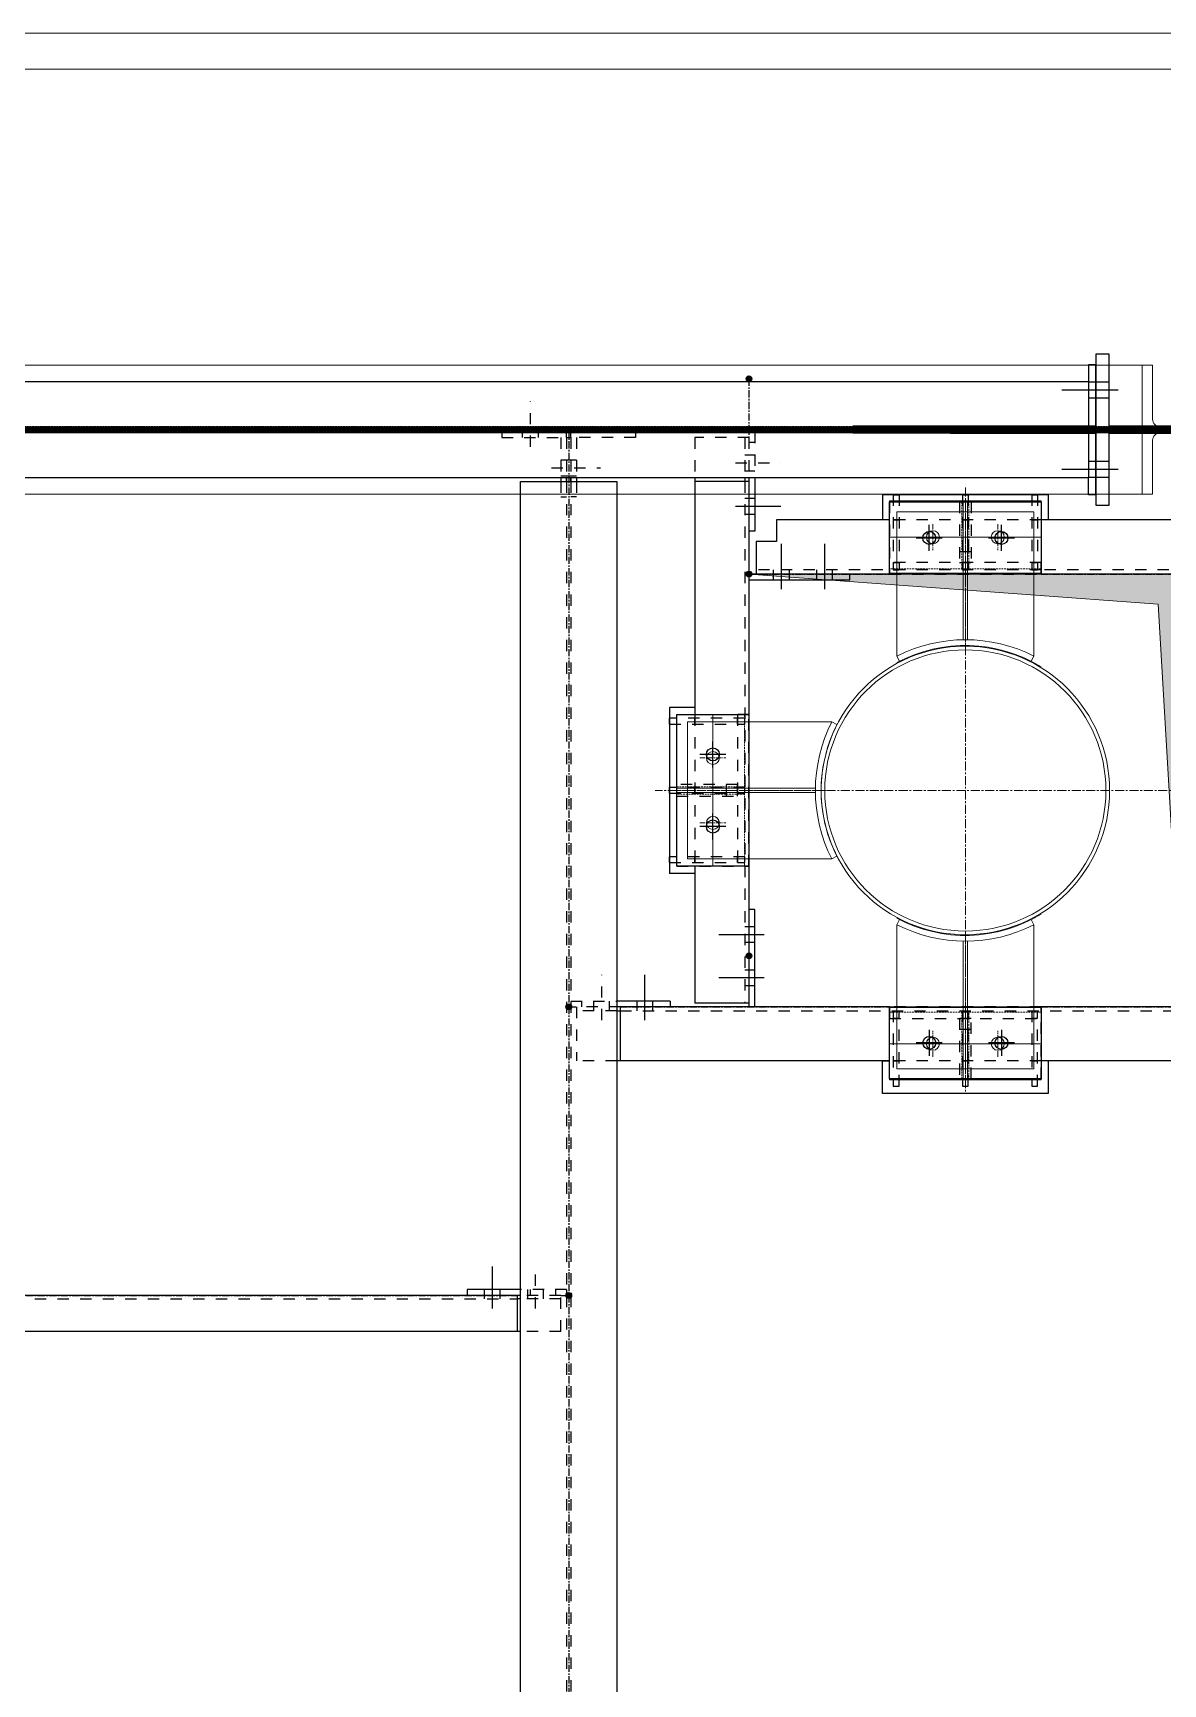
# Model space of a CAD drawing. Header units: inches. Extents: x 209270 to 234360, y -180214 to -150194.
# Drawn here: x 226769 to 228336, y -157002 to -154714 of the extents above; entities that cross this region are included whole.
import ezdxf

# ---------------------------------------------------------------- set-up
doc = ezdxf.new("R2010")
doc.units = ezdxf.units.IN
doc.header["$LTSCALE"] = 10
doc.header["$MEASUREMENT"] = 0
for name, pattern in [('CENTER', [2, 1.25, -0.25, 0.25, -0.25]), ('CENTER2', [1.125, 0.75, -0.125, 0.125, -0.125]), ('DXK_LINE_DOT2', [3.9198, 1.9599, -1.9599]), ('DXK_LINE_DOT5', [7.8785, 2.979, -0.9799, 0.9799, -0.9799, 0.9799, -0.9799]), ('HIDDEN', [0.375, 0.25, -0.125])]:
    doc.linetypes.add(name, pattern=pattern)
doc.layers.get('0').update_dxf_attribs({"color": 1})
for name, color, linetype in [('$AUDIT_BAD_LAYER1', 1, 'Continuous'), ('_BLUE_0', 5, 'Continuous'), ('_BLUE_1', 5, 'Continuous'), ('_BLUE_2', 5, 'Continuous'), ('_BLUE_4', 5, 'Continuous')]:
    doc.layers.add(name, color=color, linetype=linetype)
for name, color, linetype, lineweight in [('CEN', 1, 'CENTER', 9), ('CENETR LINE', 1, 'CENTER2', 9), ('DIM.', 1, 'Continuous', 13), ('handrail', 1, 'FENCELINE1', 9), ('HIDDEN', 1, 'HIDDEN', 9), ('MAIN OBJECT', 1, 'Continuous', 18), ('Sheeting', 1, 'Continuous', 0), ('STR25', 1, 'Continuous', 5)]:
    doc.layers.add(name, color=color, linetype=linetype, lineweight=lineweight)
doc.linetypes.add('FENCELINE1', pattern='A,0.25,-0.1,[133,arial.ttf,S=0.1,R=0,X=-0.1,Y=0],-0.1,1', length=1.45)

# ---------------------------------------------------------------- blocks, each defined once
blk = doc.blocks.new('A$C426f7GU6TT')
at = {"layer": 'CEN'}
for p, q in [((0, 235.7), (0, -235.7)), ((-235.7, 0), (235.7, 0))]:
    blk.add_line(p, q, dxfattribs=at)
blk.add_circle((0, 0), 5, dxfattribs=at)
at = {"layer": 'MAIN OBJECT'}
blk.add_lwpolyline([(4.4, -180.2, 0.414214), (14.6, -190.4), (89.4, -190.4), (89.4, -204.7), (-89.4, -204.7), (-89.4, -190.4), (-14.6, -190.4, 0.414214), (-4.4, -180.2), (-4.4, 180.2, 0.414214), (-14.6, 190.4), (-89.4, 190.4), (-89.4, 204.7), (89.4, 204.7), (89.4, 190.4), (14.6, 190.4, 0.414214), (4.4, 180.2), (4.4, -180.2)], format="xyb", dxfattribs=at)
blk = doc.blocks.new('A$C94658011')
at = {"layer": 'MAIN OBJECT'}
h = blk.add_hatch(color=6, dxfattribs=at)
h.dxf.hatch_style = 1
h.paths.add_polyline_path([(300, 300), (-300, 300), (-300, -300), (-267.5, 258.2)])
at = {"layer": 'CEN'}
for p, q in [((0, 420, 0), (0, -420, 0)), ((-440, 0), (430, 0))]:
    blk.add_line(p, q, dxfattribs=at)
at = {"layer": 'CENETR LINE'}
for p, q in [((0, 194.6, 52558611.8), (0, 401.3, 55275867.8)), ((-45, 369.1, 0), (-45, 333.1, 0)), ((-45, 369.1, 0), (-45, 333.1, 0)), ((45, 369.1, 0), (45, 333.1, 0)), ((45, 369.1, 0), (45, 333.1, 0)), ((105, 351.1, 2717256.1), (-105, 351.1, 2717256.1)), ((98, 351.1, 2717256.1), (-98, 351.1, 2717256.1)), ((-83, 351.1, 2717256.1), (-27, 351.1, 0)), ((27, 351.1, 0), (63, 351.1, 0)), ((350.1, -105), (350.1, 105, 0)), ((350.1, -98, 0), (350.1, 98, 0)), ((350.1, 83, 0), (350.1, 27, -2717256.1)), ((368.1, 45, -2717256.1), (332.1, 45, -2717256.1)), ((368.1, 45, -2717256.1), (332.1, 45, -2717256.1)), ((193.6, 0, 49841355.7), (400.3, 0, 52558611.8)), ((368.1, -45, -2717256.1), (332.1, -45, -2717256.1)), ((368.1, -45, -2717256.1), (332.1, -45, -2717256.1)), ((350.1, -27, -2717256.1), (350.1, -63, -2717256.1)), ((0, -194.6, 52558611.8), (0, -401.3, 55275867.8)), ((-45, -369.1, 0), (-45, -333.1, 0)), ((-45, -369.1, 0), (-45, -333.1, 0)), ((45, -369.1, 0), (45, -333.1, 0)), ((45, -369.1, 0), (45, -333.1, 0)), ((105, -351.1, 2717256.1), (-105, -351.1, 2717256.1)), ((98, -351.1, 2717256.1), (-98, -351.1, 2717256.1)), ((-83, -351.1, 2717256.1), (-27, -351.1, 0)), ((27, -351.1, 0), (63, -351.1, 0))]:
    blk.add_line(p, q, dxfattribs=at)
at = {"layer": 'HIDDEN'}
for p, q in [((-5, 401.3, 0), (-5, 307.3, 0)), ((5, 307.3, 0), (5, 401.3, 0)), ((-105, 307.3, 2717256.1), (105, 307.3, 2717256.1)), ((306.3, 105, 0), (306.3, -105)), ((400.3, 5, -2717256.1), (306.3, 5, -2717256.1)), ((306.3, -5, -2717256.1), (400.3, -5, -2717256.1)), ((-105, -307.3, 2717256.1), (105, -307.3, 2717256.1)), ((-5, -401.3, 0), (-5, -307.3, 0)), ((5, -307.3, 0), (5, -401.3, 0))]:
    blk.add_line(p, q, dxfattribs=at)
at = {"layer": 'MAIN OBJECT', "ltscale": 10}
for p, q in [((-3, 209, 56749858.4), (-3, 401.3, 55275867.8)), ((3, 209, 56749850.9), (3, 401.3, 55275867.8)), ((-95, 186.1, -4474740.4), (-95, 386.1, -2717256.1)), ((-95, 386.1, -2717256.1), (95, 386.1, -2717256.1)), ((-5, 386.1, -5434512.1), (5, 386.1, -5434512.1)), ((95, 386.1, -2717256.1), (95, 186.2, -4474455.9)), ((-95, 186.2, 2717256.1), (-91.4, 179, 2717256.1)), ((95, 186.2, 2717256.1), (91.3, 179, 2717256.1)), ((185.2, 95), (178, 91.4)), ((185.1, 95, -7191996.4), (385.1, 95, -5434512.1)), ((385.1, 95, -5434512.1), (385.1, -95, -5434512.1)), ((208, 3, 54032602.3), (400.3, 3, 52558611.8)), ((385.1, 5, -8151768.2), (385.1, -5, -8151768.2)), ((208, -3, 54032594.8), (400.3, -3, 52558611.8)), ((185.2, -95), (178, -91.3)), ((385.1, -95, -5434512.1), (185.2, -95, -7191711.9)), ((-95, -186.2, 2717256.1), (-91.4, -179, 2717256.1)), ((95, -186.2, 2717256.1), (91.3, -179, 2717256.1)), ((-95, -186.1, -4474740.4), (-95, -386.1, -2717256.1)), ((95, -386.1, -2717256.1), (95, -186.2, -4474455.9)), ((-3, -209, 56749858.4), (-3, -401.3, 55275867.8)), ((3, -209, 56749850.9), (3, -401.3, 55275867.8)), ((-95, -386.1, -2717256.1), (95, -386.1, -2717256.1)), ((-5, -386.1, -5434512.1), (5, -386.1, -5434512.1))]:
    blk.add_line(p, q, dxfattribs=at)
at = {"layer": 'MAIN OBJECT', "color": 6, "elevation": 2717256.1}
blk.add_lwpolyline([(-300, -300), (-267.5, 258.2), (300, 300)], dxfattribs=at)
at = {"layer": 'MAIN OBJECT', "elevation": 2717256.1}
blk.add_lwpolyline([(-300, -300), (300, -300), (300, 300), (-300, 300)], close=True, dxfattribs=at)
at = {"layer": 'MAIN OBJECT'}
for centre, radius in [((-45, 351.1, 0), 9), ((45, 351.1, 0), 9), ((0, 0), 200), ((0, 0), 194.9), ((350.1, 45, -2717256.1), 9), ((350.1, -45, -2717256.1), 9), ((-45, -351.1, 0), 9), ((45, -351.1, 0), 9)]:
    blk.add_circle(centre, radius, dxfattribs=at)
at = {"layer": 'MAIN OBJECT', "ltscale": 10}
for centre, radius in [((-45, 351.1, 0), 9), ((45, 351.1, 0), 8.95), ((350.1, 45, -2717256.1), 9), ((350.1, -45, -2717256.1), 8.95), ((-45, -351.1, 0), 9), ((45, -351.1, 0), 8.95)]:
    blk.add_circle(centre, radius, dxfattribs=at)
for centre, radius, start, end in [((0, 0, 2717256.1), 209, 62.9739, 117.0465), ((0, 0, 2717256.1), 201, 61.8045, 121.5044), ((-1, 0), 201, 331.8045, 31.5044), ((-1, 0), 209, 332.9739, 27.0465), ((0, 0, 2717256.1), 201, 238.4956, 298.1955), ((0, 0, 2717256.1), 209, 242.9535, 297.0261)]:
    blk.add_arc(centre, radius, start, end, dxfattribs=at)
at = {"layer": 'STR25'}
for p, q in [((-105, 401.3, 2717256.1), (105, 401.3, 2717256.1)), ((-105, 401.3, 2717256.1), (-105, 301.1, 2717256.1)), ((105, 401.3, 2717256.1), (105, 301.1, 2717256.1)), ((-105, 301.1, 2717256.1), (105, 301.1, 2717256.1)), ((300.1, 105, 0), (300.1, -105)), ((400.3, 105, 0), (300.1, 105, 0)), ((400.3, 105, 0), (400.3, -105, 0)), ((400.3, -105, 0), (300.1, -105)), ((-105, -301.1, 2717256.1), (105, -301.1, 2717256.1)), ((-105, -401.3, 2717256.1), (-105, -301.1, 2717256.1)), ((105, -401.3, 2717256.1), (105, -301.1, 2717256.1)), ((-105, -401.3, 2717256.1), (105, -401.3, 2717256.1))]:
    blk.add_line(p, q, dxfattribs=at)
blk = doc.blocks.new('A$C2b85e723')
blk.add_blockref('A$C94658011', (0, 0))
blk = doc.blocks.new('MECH_DRAWING')
at = {"layer": 'CEN'}
blk.add_line((217212.2, -155263.7), (228311.6, -155263.7), dxfattribs=at)
at = {"layer": 'CEN', "elevation": 0.8}
blk.add_lwpolyline([(217011.9, -155263.7), (228511.9, -155263.7), (228511.9, -165263.7), (217011.9, -165263.7)], close=True, dxfattribs=at)
at = {"layer": 'handrail', "const_width": 10, "elevation": -448149754.8}
blk.add_lwpolyline([(228511.9, -159158.7), (228511.9, -155263.7), (217011.9, -155263.7), (217011.9, -156838.4)], dxfattribs=at)
at = {"layer": 'HIDDEN', "elevation": 0.8}
blk.add_lwpolyline([(228307.2, -155268.1), (217216.6, -155268.1), (217216.6, -155259.3), (228307.2, -155259.3)], close=True, dxfattribs=at)
at = {"layer": 'MAIN OBJECT', "elevation": 0.8}
blk.add_lwpolyline([(228307.2, -155353.1), (217216.6, -155353.1), (217216.6, -155174.3), (228307.2, -155174.3)], close=True, dxfattribs=at)
at = {"layer": 'Sheeting'}
for points in [[(216351.9, -154713.7), (229171.9, -154713.7), (229171.9, -165813.7), (216351.9, -165813.7)], [(216401.9, -154763.7), (229121.9, -154763.7), (229121.9, -165763.7), (216401.9, -165763.7)]]:
    blk.add_lwpolyline(points, close=True, dxfattribs=at)
at = {"layer": '$AUDIT_BAD_LAYER1', "rotation": 270.0096740856855}
blk.add_blockref('A$C426f7GU6TT', (228511.9, -155263.7, -0.8), dxfattribs=at)
at = {"layer": 'DIM.', "xscale": -1}
blk.add_blockref('A$C2b85e723', (228061.9, -155763.7), dxfattribs=at)
blk = doc.blocks.new('GridLine-116860372-116908 - 114867')
at = {"layer": '_BLUE_2', "linetype": 'DXK_LINE_DOT5'}
blk.add_line((2535.4, 25070.8), (24512.1, 25070.8), dxfattribs=at)
blk = doc.blocks.new('Part-116860372-115066 - 114867')
at = {"layer": '_BLUE_4', "linetype": 'Continuous'}
for points in [[(21450.6, 23565.8, -1), (21450.6, 23575.8, -1)], [(22700.6, 23565.8, -1), (22700.6, 23575.8, -1)]]:
    blk.add_hatch(color=256, dxfattribs=at).paths.add_polyline_path(points)
at = {"layer": '_BLUE_1', "linetype": 'DXK_LINE_DOT2'}
for p, q in [((21540.1, 23570.8), (21464.1, 23570.8)), ((21464.1, 23508.3), (21464.1, 23570.8)), ((21533.8, 23564.6), (21464.1, 23564.6)), ((21540.1, 23564.6), (22611.1, 23564.6)), ((22687, 23570.8), (22611.1, 23570.8)), ((22687, 23564.6), (22617.3, 23564.6)), ((22687, 23508.3), (22687, 23570.8)), ((21533.8, 23508.3), (21464.1, 23508.3)), ((22687, 23508.3), (22617.3, 23508.3))]:
    blk.add_line(p, q, dxfattribs=at)
at = {"layer": '_BLUE_2', "linetype": 'Continuous'}
for p, q in [((21533.8, 23564.6), (21540.1, 23564.6)), ((22611.1, 23570.8), (21540.1, 23570.8)), ((21540.1, 23570.8), (21540.1, 23508.3)), ((22611.1, 23570.8), (22611.1, 23508.3)), ((22617.3, 23564.6), (22611.1, 23564.6)), ((22617.3, 23508.3), (21533.8, 23508.3))]:
    blk.add_line(p, q, dxfattribs=at)
at = {"layer": '_BLUE_4', "linetype": 'CENTER'}
for p, q in [((21450.6, 23570.8), (21464.1, 23570.8)), ((21540.1, 23570.8), (22611.1, 23570.8)), ((22687, 23570.8), (22700.6, 23570.8))]:
    blk.add_line(p, q, dxfattribs=at)
at = {"layer": '_BLUE_4', "linetype": 'Continuous'}
for centre in [(21450.6, 23570.8), (22700.6, 23570.8)]:
    blk.add_circle(centre, 5, dxfattribs=at)
blk = doc.blocks.new('Part-116860372-116054 - 114867')
at = {"layer": '_BLUE_1', "linetype": 'DXK_LINE_DOT2'}
for p, q in [((23601.4, 25154.1), (23601.4, 25077.1)), ((23601.4, 25064.6), (23601.4, 24987.6)), ((23613.9, 25077.1), (23613.9, 25064.6))]:
    blk.add_line(p, q, dxfattribs=at)
at = {"layer": '_BLUE_2', "linetype": 'Continuous'}
for p, q in [((23601.4, 25183.3), (23601.4, 25154.1)), ((23613.9, 25183.3), (23601.4, 25183.3)), ((23613.9, 25183.3), (23613.9, 25077.1)), ((23613.9, 25064.6), (23613.9, 24958.3)), ((23601.4, 24958.3), (23601.4, 24987.6)), ((23613.9, 24958.3), (23601.4, 24958.3))]:
    blk.add_line(p, q, dxfattribs=at)
blk = doc.blocks.new('Part-116860372-150008 - 114867')
at = {"layer": '_BLUE_1', "linetype": 'DXK_LINE_DOT2'}
blk.add_line((22919.3, 24577.1), (22919.3, 24314.6), dxfattribs=at)
at = {"layer": '_BLUE_2', "linetype": 'Continuous'}
for p, q in [((22875.6, 24589.6), (22875.6, 24302.1)), ((22919.3, 24589.6), (22875.6, 24589.6)), ((22919.3, 24589.6), (22919.3, 24577.1)), ((22919.3, 24302.1), (22875.6, 24302.1)), ((22919.3, 24314.6), (22919.3, 24302.1))]:
    blk.add_line(p, q, dxfattribs=at)
blk = doc.blocks.new('Part-116860372-114886 - 114867')
at = {"layer": '_BLUE_4', "linetype": 'Continuous'}
blk.add_hatch(color=256, dxfattribs=at).paths.add_polyline_path([(23950.6, 25065.8, -1), (23950.6, 25075.8, -1)])
at = {"layer": '_BLUE_2', "linetype": 'Continuous'}
for p, q in [((23615.1, 24939.6), (23615.1, 25202.1)), ((23615.1, 25202.1), (23636.9, 25202.1)), ((23636.9, 25202.1), (23636.9, 25077.6)), ((24264.3, 25202.1), (24286, 25202.1)), ((24264.3, 25077.6), (24264.3, 25202.1)), ((24286, 25202.1), (24286, 24939.6)), ((23636.9, 25077.6), (24264.3, 25077.6)), ((24264.3, 25064.1), (23636.9, 25064.1)), ((23636.9, 25064.1), (23636.9, 24939.6)), ((24264.3, 24939.6), (24264.3, 25064.1)), ((23636.9, 24939.6), (23615.1, 24939.6)), ((24286, 24939.6), (24264.3, 24939.6))]:
    blk.add_line(p, q, dxfattribs=at)
at = {"layer": '_BLUE_4', "linetype": 'CENTER'}
blk.add_line((23950.6, 25070.8), (23950.6, 25070.8), dxfattribs=at)
at = {"layer": '_BLUE_4', "linetype": 'Continuous'}
blk.add_circle((23950.6, 25070.8), 5, dxfattribs=at)
blk = doc.blocks.new('Part-116860372-150029 - 114867')
at = {"layer": '_BLUE_1', "linetype": 'DXK_LINE_DOT2'}
for p, q in [((23383.1, 24958.3), (23383.1, 24958.3)), ((23383.1, 24958.3), (23383.1, 24828)), ((23383.1, 24958.3), (23393.1, 24958.3)), ((23393.1, 24958.3), (23393.1, 24958.3)), ((23393.1, 24958.3), (23393.1, 24828)), ((23383.1, 24914.7), (23393.1, 24914.6)), ((23393.1, 24914.6), (23383.1, 24914.6)), ((23383.1, 24840.5), (23393.1, 24840.5)), ((23383.1, 24840.5), (23393.1, 24840.5)), ((23383.1, 24828), (23393.1, 24828)), ((23383.1, 24828), (23393.1, 24828))]:
    blk.add_line(p, q, dxfattribs=at)
blk = doc.blocks.new('Part-116860372-114889 - 114867')
at = {"layer": '_BLUE_1', "linetype": 'DXK_LINE_DOT2'}
for p, q in [((23601.4, 25074.4), (20549.8, 25074.4)), ((23601.4, 25067.3), (20549.8, 25067.3)), ((23601.4, 25077.1), (23601.4, 25064.6))]:
    blk.add_line(p, q, dxfattribs=at)
at = {"layer": '_BLUE_2', "linetype": 'Continuous'}
for p, q in [((23601.4, 25154.1), (20549.8, 25154.1)), ((23601.4, 25154.1), (23601.4, 25077.1)), ((23601.4, 25064.6), (23601.4, 24987.6)), ((23601.4, 24987.6), (20549.8, 24987.6))]:
    blk.add_line(p, q, dxfattribs=at)
at = {"layer": '_BLUE_4', "linetype": 'CENTER'}
blk.add_line((20200.6, 25070.8), (23950.6, 25070.8), dxfattribs=at)
blk = doc.blocks.new('Part-116860372-150024 - 114867')
at = {"layer": '_BLUE_1', "linetype": 'DXK_LINE_DOT2'}
for p, q in [((23378.1, 24945.8), (23378.1, 24840.8)), ((23378.1, 24945.8), (23398.1, 24945.8)), ((23398.1, 24945.8), (23398.1, 24840.8)), ((23378.1, 24859.6), (23398.1, 24859.6)), ((23378.1, 24840.8), (23398.1, 24840.8))]:
    blk.add_line(p, q, dxfattribs=at)
blk = doc.blocks.new('Part-116860372-114978 - 114867')
at = {"layer": '_BLUE_4', "linetype": 'Continuous'}
blk.add_hatch(color=256, dxfattribs=at).paths.add_polyline_path([(22700.6, 25065.8, -1), (22700.6, 25075.8, -1)])
at = {"layer": '_BLUE_1', "linetype": 'DXK_LINE_DOT2'}
for p, q in [((22697, 25057.3), (22697, 24987.6)), ((22697, 25057.3), (22704.1, 25057.3)), ((22704.1, 25057.3), (22704.1, 24987.6)), ((22697, 24981.3), (22697, 21410.3)), ((22704.1, 24981.3), (22704.1, 21410.3))]:
    blk.add_line(p, q, dxfattribs=at)
at = {"layer": '_BLUE_2', "linetype": 'Continuous'}
for p, q in [((22617.3, 21410.3), (22617.3, 24981.3)), ((22617.3, 24981.3), (22783.8, 24981.3)), ((22697, 24987.6), (22697, 24981.3)), ((22704.1, 24987.6), (22704.1, 24981.3)), ((22783.8, 24981.3), (22783.8, 21410.3))]:
    blk.add_line(p, q, dxfattribs=at)
at = {"layer": '_BLUE_4', "linetype": 'CENTER'}
blk.add_line((22700.6, 25070.8), (22700.6, 21320.8), dxfattribs=at)
at = {"layer": '_BLUE_4', "linetype": 'Continuous'}
blk.add_circle((22700.6, 25070.8), 5, dxfattribs=at)
blk = doc.blocks.new('Bolt-116860372-115857 - 114867')
at = {"layer": '_BLUE_2', "linetype": 'Continuous'}
for p, q in [((23013.1, 24209.6), (23005.9, 24209.6)), ((23023.1, 24209.6), (23013.1, 24209.6)), ((23039.3, 24195.8), (22960.6, 24195.8)), ((23013.1, 24182.1), (23005.9, 24182.1)), ((23023.1, 24182.1), (23013.1, 24182.1)), ((23039.3, 24120.8), (22960.6, 24120.8)), ((23013.1, 24134.6), (23005.9, 24134.6)), ((23023.1, 24134.6), (23013.1, 24134.6)), ((23013.1, 24107.1), (23005.9, 24107.1)), ((23023.1, 24107.1), (23013.1, 24107.1))]:
    blk.add_line(p, q, dxfattribs=at)
blk = doc.blocks.new('Part-116860372-150022 - 114867')
at = {"layer": '_BLUE_1', "linetype": 'DXK_LINE_DOT2'}
for p, q in [((23256.8, 24945.8), (23256.8, 24820.8)), ((23256.8, 24945.8), (23519.3, 24945.8)), ((23519.3, 24945.8), (23519.3, 24820.8)), ((23256.8, 24820.8), (23519.3, 24820.8))]:
    blk.add_line(p, q, dxfattribs=at)
blk = doc.blocks.new('Bolt-116860372-115843 - 114867')
at = {"layer": '_BLUE_1', "linetype": 'DXK_LINE_DOT2'}
for p, q in [((22757.8, 24047.5), (22757.8, 24126.2)), ((22744.1, 24070.8), (22744.1, 24080.8)), ((22744.1, 24063.7), (22744.1, 24070.8)), ((22771.6, 24070.8), (22771.6, 24080.8)), ((22771.6, 24063.7), (22771.6, 24070.8))]:
    blk.add_line(p, q, dxfattribs=at)
at = {"layer": '_BLUE_2', "linetype": 'Continuous'}
for p, q in [((22832.8, 24047.5), (22832.8, 24126.2)), ((22819.1, 24070.8), (22819.1, 24080.8)), ((22819.1, 24063.7), (22819.1, 24070.8)), ((22846.6, 24070.8), (22846.6, 24080.8)), ((22846.6, 24063.7), (22846.6, 24070.8))]:
    blk.add_line(p, q, dxfattribs=at)
blk = doc.blocks.new('Bolt-116860372-150030 - 114867')
at = {"layer": '_BLUE_2', "linetype": 'Continuous'}
for p, q in [((23325.6, 24860.8), (23325.6, 24905.8)), ((23450.6, 24860.8), (23450.6, 24905.8)), ((23303.1, 24883.3), (23348.1, 24883.3)), ((23428.1, 24883.3), (23473.1, 24883.3))]:
    blk.add_line(p, q, dxfattribs=at)
for centre in [(23325.6, 24883.3), (23450.6, 24883.3)]:
    blk.add_circle(centre, 11.3, dxfattribs=at)
blk = doc.blocks.new('Part-116860372-115853 - 114867')
at = {"layer": '_BLUE_2', "linetype": 'Continuous'}
for p, q in [((23025.6, 24820.8), (23013.1, 24820.8)), ((23013.1, 24810.8), (23188.1, 24810.8)), ((23188.1, 24810.8), (23188.1, 24820.8))]:
    blk.add_line(p, q, dxfattribs=at)
blk = doc.blocks.new('Part-116860372-150018 - 114867')
at = {"layer": '_BLUE_1', "linetype": 'DXK_LINE_DOT2'}
for p, q in [((23503.1, 24063.6), (23503.1, 23933.3)), ((23503.1, 24063.6), (23513.1, 24063.6)), ((23503.1, 24063.6), (23513.1, 24063.6)), ((23513.1, 23933.3), (23513.1, 24063.6)), ((23503.1, 24051.2), (23513.1, 24051.2)), ((23503.1, 24051.2), (23513.1, 24051.2)), ((23513.1, 23977.1), (23503.1, 23977.1)), ((23503.1, 23977), (23513.1, 23977)), ((23503.1, 23933.3), (23513.1, 23933.3)), ((23503.1, 23933.3), (23503.1, 23933.3)), ((23513.1, 23933.3), (23513.1, 23933.3))]:
    blk.add_line(p, q, dxfattribs=at)
blk = doc.blocks.new('Part-116860372-115378 - 114867')
at = {"layer": '_BLUE_1', "linetype": 'DXK_LINE_DOT2'}
for p, q in [((22584.5, 25067.3), (22584.5, 25057.3)), ((22697, 25057.3), (22697, 25067.3)), ((22584.5, 25057.3), (22687, 25057.3)), ((22687, 25057.3), (22687, 24987.6)), ((22687, 24981.3), (22687, 24954.8)), ((22697, 24981.3), (22697, 24987.6)), ((22687, 24954.8), (22697, 24954.8))]:
    blk.add_line(p, q, dxfattribs=at)
at = {"layer": '_BLUE_2', "linetype": 'Continuous'}
blk.add_line((22687, 24987.6), (22687, 24981.3), dxfattribs=at)
blk = doc.blocks.new('Bolt-116860372-115859 - 114867')
at = {"layer": '_BLUE_1', "linetype": 'DXK_LINE_DOT2'}
for p, q in [((22989.7, 25013.5), (23068.4, 25013.5)), ((23005.9, 25027.3), (23013.1, 25027.3)), ((23013.1, 25027.3), (23023.1, 25027.3)), ((23005.9, 24999.8), (23013.1, 24999.8)), ((23013.1, 24999.8), (23023.1, 24999.8))]:
    blk.add_line(p, q, dxfattribs=at)
at = {"layer": '_BLUE_2', "linetype": 'Continuous'}
for p, q in [((23005.9, 24952.3), (23013.1, 24952.3)), ((23013.1, 24952.3), (23023.1, 24952.3)), ((22989.7, 24938.5), (23068.4, 24938.5)), ((23005.9, 24924.8), (23013.1, 24924.8)), ((23013.1, 24924.8), (23023.1, 24924.8))]:
    blk.add_line(p, q, dxfattribs=at)
blk = doc.blocks.new('Part-116860372-150006 - 114867')
at = {"layer": '_BLUE_1', "linetype": 'DXK_LINE_DOT2'}
for p, q in [((22993.1, 24455.8), (22888.1, 24455.8)), ((22888.1, 24435.8), (22888.1, 24455.8)), ((22888.1, 24435.8), (22993.1, 24435.8)), ((22974.3, 24435.8), (22974.3, 24455.8)), ((22993.1, 24435.8), (22993.1, 24455.8))]:
    blk.add_line(p, q, dxfattribs=at)
blk = doc.blocks.new('Part-116860372-115095 - 114867')
at = {"layer": '_BLUE_4', "linetype": 'Continuous'}
for points in [[(23013.1, 25154.2, -1), (23013.1, 25164.2, -1)], [(23013.1, 24154.2, -1), (23013.1, 24164.2, -1)]]:
    blk.add_hatch(color=256, dxfattribs=at).paths.add_polyline_path(points)
at = {"layer": '_BLUE_1', "linetype": 'DXK_LINE_DOT2'}
for p, q in [((23013.1, 25057.3), (22919.3, 25057.3)), ((22919.3, 25057.3), (22919.3, 24987.6)), ((23005.9, 25057.3), (23005.9, 24987.6)), ((23013.1, 25057.3), (23013.1, 24894.8)), ((23005.9, 24981.3), (23005.9, 24077.1)), ((22919.3, 24577.1), (22919.3, 24314.6)), ((23013.1, 24577.1), (23013.1, 24314.6))]:
    blk.add_line(p, q, dxfattribs=at)
at = {"layer": '_BLUE_2', "linetype": 'Continuous'}
for p, q in [((22919.3, 24987.6), (22919.3, 24577.1)), ((23013.1, 24981.3), (22919.3, 24981.3)), ((23005.9, 24987.6), (23005.9, 24981.3)), ((23013.1, 24981.3), (23013.1, 24577.1)), ((22919.3, 24314.6), (22919.3, 24077.1)), ((23013.1, 24314.6), (23013.1, 24077.1)), ((23013.1, 24077.1), (22919.3, 24077.1))]:
    blk.add_line(p, q, dxfattribs=at)
at = {"layer": '_BLUE_4', "linetype": 'CENTER'}
for p, q in [((23013.1, 25159.2), (23013.1, 25057.3)), ((23013.1, 24894.8), (23013.1, 24577.1)), ((23013.1, 24314.6), (23013.1, 24159.2))]:
    blk.add_line(p, q, dxfattribs=at)
at = {"layer": '_BLUE_4', "linetype": 'Continuous'}
for centre in [(23013.1, 25159.2), (23013.1, 24159.2)]:
    blk.add_circle(centre, 5, dxfattribs=at)
blk = doc.blocks.new('Part-116860372-115096 - 114867')
at = {"layer": '_BLUE_4', "linetype": 'Continuous'}
for points in [[(22700.6, 24065.8, -1), (22700.6, 24075.8, -1)], [(23950.6, 24065.8, -1), (23950.6, 24075.8, -1)]]:
    blk.add_hatch(color=256, dxfattribs=at).paths.add_polyline_path(points)
at = {"layer": '_BLUE_1', "linetype": 'DXK_LINE_DOT2'}
for p, q in [((22714.1, 24070.8), (22714.1, 23977.1)), ((22790.1, 24070.8), (22714.1, 24070.8)), ((22783.8, 24063.7), (22714.1, 24063.7)), ((22790.1, 24063.7), (23861.1, 24063.7)), ((23519.3, 24070.8), (23256.8, 24070.8)), ((23937, 24070.8), (23861.1, 24070.8)), ((23937, 24063.7), (23867.3, 24063.7)), ((23937, 23977.1), (23937, 24070.8)), ((22783.8, 23977.1), (22714.1, 23977.1)), ((23519.3, 23977.1), (23256.8, 23977.1)), ((23937, 23977.1), (23867.3, 23977.1))]:
    blk.add_line(p, q, dxfattribs=at)
at = {"layer": '_BLUE_2', "linetype": 'Continuous'}
for p, q in [((22783.8, 24063.7), (22790.1, 24063.7)), ((23256.8, 24070.8), (22790.1, 24070.8)), ((22790.1, 24070.8), (22790.1, 23977.1)), ((23861.1, 24070.8), (23519.3, 24070.8)), ((23861.1, 24070.8), (23861.1, 23977.1)), ((23867.3, 24063.7), (23861.1, 24063.7)), ((23256.8, 23977.1), (22783.8, 23977.1)), ((23867.3, 23977.1), (23519.3, 23977.1))]:
    blk.add_line(p, q, dxfattribs=at)
at = {"layer": '_BLUE_4', "linetype": 'CENTER'}
for p, q in [((22700.6, 24070.8), (22714.1, 24070.8)), ((22790.1, 24070.8), (23256.8, 24070.8)), ((23519.3, 24070.8), (23861.1, 24070.8)), ((23937, 24070.8), (23950.6, 24070.8))]:
    blk.add_line(p, q, dxfattribs=at)
at = {"layer": '_BLUE_4', "linetype": 'Continuous'}
for centre in [(22700.6, 24070.8), (23950.6, 24070.8)]:
    blk.add_circle(centre, 5, dxfattribs=at)
blk = doc.blocks.new('Part-116860372-115097 - 114867')
at = {"layer": '_BLUE_4', "linetype": 'Continuous'}
for points in [[(23013.1, 24815.8, -1), (23013.1, 24825.8, -1)], [(23950.6, 24815.8, -1), (23950.6, 24825.8, -1)]]:
    blk.add_hatch(color=256, dxfattribs=at).paths.add_polyline_path(points)
at = {"layer": '_BLUE_1', "linetype": 'DXK_LINE_DOT2'}
for p, q in [((23519.3, 24914.6), (23256.8, 24914.6)), ((23937, 24914.6), (23867.3, 24914.6)), ((23937, 24914.6), (23937, 24820.8)), ((23519.3, 24828), (23025.6, 24828)), ((23519.3, 24820.8), (23256.8, 24820.8)), ((23937, 24828), (23519.3, 24828)), ((23937, 24820.8), (23861.1, 24820.8))]:
    blk.add_line(p, q, dxfattribs=at)
at = {"layer": '_BLUE_2', "linetype": 'Continuous'}
for p, q in [((23060.6, 24914.6), (23060.6, 24877.1)), ((23256.8, 24914.6), (23060.6, 24914.6)), ((23867.3, 24914.6), (23519.3, 24914.6)), ((23861.1, 24914.6), (23861.1, 24820.8)), ((23025.6, 24877.1), (23025.6, 24820.8)), ((23060.6, 24877.1), (23025.6, 24877.1)), ((23256.8, 24820.8), (23025.6, 24820.8)), ((23861.1, 24820.8), (23519.3, 24820.8)), ((23867.3, 24828), (23861.1, 24828))]:
    blk.add_line(p, q, dxfattribs=at)
at = {"layer": '_BLUE_4', "linetype": 'CENTER'}
for p, q in [((23013.1, 24820.8), (23256.8, 24820.8)), ((23519.3, 24820.8), (23861.1, 24820.8)), ((23937, 24820.8), (23950.6, 24820.8))]:
    blk.add_line(p, q, dxfattribs=at)
at = {"layer": '_BLUE_4', "linetype": 'Continuous'}
for centre in [(23013.1, 24820.8), (23950.6, 24820.8)]:
    blk.add_circle(centre, 5, dxfattribs=at)
blk = doc.blocks.new('Part-116860372-150025 - 114867')
at = {"layer": '_BLUE_2', "linetype": 'Continuous'}
for p, q in [((23256.8, 24820.8), (23256.8, 24945.8)), ((23256.8, 24945.8), (23519.3, 24945.8)), ((23519.3, 24945.8), (23519.3, 24820.8)), ((23519.3, 24820.8), (23256.8, 24820.8))]:
    blk.add_line(p, q, dxfattribs=at)
blk = doc.blocks.new('Part-116860372-115377 - 114867')
at = {"layer": '_BLUE_1', "linetype": 'DXK_LINE_DOT2'}
for p, q in [((22704.1, 25057.3), (22704.1, 25067.3)), ((22816.6, 25067.3), (22816.6, 25057.3)), ((22816.6, 25057.3), (22714.1, 25057.3)), ((22714.1, 25057.3), (22714.1, 24987.6)), ((22704.1, 24981.3), (22704.1, 24987.6)), ((22714.1, 24981.3), (22714.1, 24954.8)), ((22714.1, 24954.8), (22704.1, 24954.8))]:
    blk.add_line(p, q, dxfattribs=at)
at = {"layer": '_BLUE_2', "linetype": 'Continuous'}
blk.add_line((22714.1, 24987.6), (22714.1, 24981.3), dxfattribs=at)
blk = doc.blocks.new('Bolt-116860372-115379 - 114867')
at = {"layer": '_BLUE_1', "linetype": 'DXK_LINE_DOT2'}
for p, q in [((22670.8, 25004.8), (22755.8, 25004.8)), ((22687, 25018.5), (22697, 25018.5)), ((22697, 25018.5), (22704.1, 25018.5)), ((22704.1, 25018.5), (22714.1, 25018.5)), ((22687, 24991), (22697, 24991)), ((22697, 24991), (22704.1, 24991)), ((22704.1, 24991), (22714.1, 24991))]:
    blk.add_line(p, q, dxfattribs=at)
blk = doc.blocks.new('Bolt-116860372-115385 - 114867')
at = {"layer": '_BLUE_1', "linetype": 'DXK_LINE_DOT2'}
for p, q in [((22634.5, 25041), (22634.5, 25119.8)), ((22620.8, 25067.3), (22620.8, 25074.4)), ((22620.8, 25057.3), (22620.8, 25067.3)), ((22648.3, 25067.3), (22648.3, 25074.4)), ((22648.3, 25057.3), (22648.3, 25067.3))]:
    blk.add_line(p, q, dxfattribs=at)
blk = doc.blocks.new('Part-116860372-150004 - 114867')
at = {"layer": '_BLUE_1', "linetype": 'DXK_LINE_DOT2'}
for p, q in [((22888.1, 24314.6), (22888.1, 24577.1)), ((22888.1, 24577.1), (23013.1, 24577.1)), ((23013.1, 24314.6), (23013.1, 24577.1)), ((22888.1, 24314.6), (23013.1, 24314.6))]:
    blk.add_line(p, q, dxfattribs=at)
blk = doc.blocks.new('Part-116860372-115842 - 114867')
at = {"layer": '_BLUE_1', "linetype": 'DXK_LINE_DOT2'}
for p, q in [((22704.1, 24080.8), (22783.8, 24080.8)), ((22722.9, 24080.8), (22722.9, 24070.8)), ((22783.8, 24080.8), (22783.8, 24070.8))]:
    blk.add_line(p, q, dxfattribs=at)
at = {"layer": '_BLUE_2', "linetype": 'Continuous'}
for p, q in [((22876.6, 24080.8), (22783.8, 24080.8)), ((22790.1, 24070.8), (22783.8, 24070.8)), ((22876.6, 24080.8), (22876.6, 24070.8))]:
    blk.add_line(p, q, dxfattribs=at)
blk = doc.blocks.new('Part-116860372-150017 - 114867')
at = {"layer": '_BLUE_1', "linetype": 'DXK_LINE_DOT2'}
blk.add_line((23519.3, 23977.1), (23256.8, 23977.1), dxfattribs=at)
at = {"layer": '_BLUE_2', "linetype": 'Continuous'}
for p, q in [((23244.3, 23920.8), (23244.3, 23977.1)), ((23244.3, 23977.1), (23256.8, 23977.1)), ((23531.8, 23977.1), (23519.3, 23977.1)), ((23531.8, 23977.1), (23531.8, 23920.8)), ((23531.8, 23920.8), (23244.3, 23920.8))]:
    blk.add_line(p, q, dxfattribs=at)
blk = doc.blocks.new('Bolt-116860372-115854 - 114867')
at = {"layer": '_BLUE_2', "linetype": 'Continuous'}
for p, q in [((23069.3, 24794.6), (23069.3, 24873.3)), ((23144.3, 24794.6), (23144.3, 24873.3)), ((23055.6, 24820.8), (23055.6, 24828)), ((23055.6, 24810.8), (23055.6, 24820.8)), ((23083.1, 24820.8), (23083.1, 24828)), ((23083.1, 24810.8), (23083.1, 24820.8)), ((23130.6, 24820.8), (23130.6, 24828)), ((23130.6, 24810.8), (23130.6, 24820.8)), ((23158.1, 24820.8), (23158.1, 24828)), ((23158.1, 24810.8), (23158.1, 24820.8))]:
    blk.add_line(p, q, dxfattribs=at)
blk = doc.blocks.new('Part-116860372-150026 - 114867')
at = {"layer": '_BLUE_1', "linetype": 'DXK_LINE_DOT2'}
blk.add_line((23519.3, 24914.6), (23256.8, 24914.6), dxfattribs=at)
at = {"layer": '_BLUE_2', "linetype": 'Continuous'}
for p, q in [((23244.3, 24958.4), (23531.8, 24958.3)), ((23244.3, 24958.4), (23244.3, 24914.6)), ((23531.8, 24958.3), (23531.8, 24914.6)), ((23256.8, 24914.6), (23244.3, 24914.6)), ((23531.8, 24914.6), (23519.3, 24914.6))]:
    blk.add_line(p, q, dxfattribs=at)
blk = doc.blocks.new('Part-116860372-115858 - 114867')
at = {"layer": '_BLUE_1', "linetype": 'DXK_LINE_DOT2'}
for p, q in [((23023.1, 25067.3), (23023.1, 24987.6)), ((23023.1, 25048.5), (23013.1, 25048.5)), ((23023.1, 24987.6), (23013.1, 24987.6))]:
    blk.add_line(p, q, dxfattribs=at)
at = {"layer": '_BLUE_2', "linetype": 'Continuous'}
for p, q in [((23013.1, 24987.6), (23013.1, 24981.3)), ((23023.1, 24987.6), (23023.1, 24894.8)), ((23023.1, 24894.8), (23013.1, 24894.8))]:
    blk.add_line(p, q, dxfattribs=at)
blk = doc.blocks.new('Part-116860372-150020 - 114867')
at = {"layer": '_BLUE_1', "linetype": 'DXK_LINE_DOT2'}
for p, q in [((23383.1, 24063.6), (23383.1, 23933.3)), ((23383.1, 24063.6), (23393.1, 24063.6)), ((23383.1, 24063.6), (23393.1, 24063.6)), ((23393.1, 23933.3), (23393.1, 24063.6)), ((23383.1, 24051.2), (23393.1, 24051.2)), ((23383.1, 24051.2), (23393.1, 24051.2)), ((23393.1, 23977.1), (23383.1, 23977.1)), ((23383.1, 23977), (23393.1, 23977)), ((23383.1, 23933.3), (23393.1, 23933.3)), ((23383.1, 23933.3), (23383.1, 23933.3)), ((23393.1, 23933.3), (23393.1, 23933.3))]:
    blk.add_line(p, q, dxfattribs=at)
blk = doc.blocks.new('Part-116860372-150011 - 114867')
at = {"layer": '_BLUE_1', "linetype": 'DXK_LINE_DOT2'}
for p, q in [((22875.6, 24440.8), (22875.6, 24450.8)), ((22875.6, 24450.8), (22875.6, 24450.8)), ((23005.9, 24450.8), (22875.6, 24450.8)), ((22875.6, 24440.8), (22875.6, 24440.8)), ((22875.6, 24440.8), (23005.9, 24440.8)), ((22919.3, 24440.8), (22919.3, 24450.8)), ((22919.3, 24450.8), (22919.3, 24440.8)), ((22993.4, 24440.8), (22993.4, 24450.8)), ((22993.5, 24440.8), (22993.5, 24450.8)), ((23005.9, 24440.8), (23005.9, 24450.8)), ((23005.9, 24440.8), (23005.9, 24450.8))]:
    blk.add_line(p, q, dxfattribs=at)
blk = doc.blocks.new('Part-116860372-150015 - 114867')
at = {"layer": '_BLUE_1', "linetype": 'DXK_LINE_DOT2'}
for p, q in [((23398.1, 24050.8), (23378.1, 24050.8)), ((23378.1, 24050.8), (23378.1, 23945.8)), ((23378.1, 24032.1), (23398.1, 24032.1)), ((23398.1, 23945.8), (23398.1, 24050.8)), ((23378.1, 23945.8), (23398.1, 23945.8))]:
    blk.add_line(p, q, dxfattribs=at)
blk = doc.blocks.new('Part-116860372-115725 - 114867')
at = {"layer": '_BLUE_1', "linetype": 'DXK_LINE_DOT2'}
for p, q in [((22697, 23580.8), (22617.3, 23580.8)), ((22634.5, 23570.8), (22634.5, 23580.8)), ((22678.3, 23570.8), (22678.3, 23580.8)), ((22697, 23580.8), (22697, 23570.8))]:
    blk.add_line(p, q, dxfattribs=at)
at = {"layer": '_BLUE_2', "linetype": 'Continuous'}
for p, q in [((22617.3, 23580.8), (22524.5, 23580.8)), ((22524.5, 23580.8), (22524.5, 23570.8)), ((22617.3, 23570.8), (22611.1, 23570.8))]:
    blk.add_line(p, q, dxfattribs=at)
blk = doc.blocks.new('Bolt-116860372-115726 - 114867')
at = {"layer": '_BLUE_1', "linetype": 'DXK_LINE_DOT2'}
for p, q in [((22643.3, 23548.3), (22643.3, 23620.8)), ((22629.5, 23570.8), (22629.5, 23580.8)), ((22657, 23570.8), (22657, 23580.8)), ((22629.5, 23564.6), (22629.5, 23570.8)), ((22657, 23564.6), (22657, 23570.8))]:
    blk.add_line(p, q, dxfattribs=at)
at = {"layer": '_BLUE_2', "linetype": 'Continuous'}
for p, q in [((22568.3, 23548.3), (22568.3, 23620.8)), ((22554.5, 23570.8), (22554.5, 23580.8)), ((22582, 23570.8), (22582, 23580.8)), ((22554.5, 23564.6), (22554.5, 23570.8)), ((22582, 23564.6), (22582, 23570.8))]:
    blk.add_line(p, q, dxfattribs=at)
blk = doc.blocks.new('Part-116860372-115856 - 114867')
at = {"layer": '_BLUE_1', "linetype": 'DXK_LINE_DOT2'}
blk.add_line((23013.1, 24159.2), (23013.1, 24077.1), dxfattribs=at)
at = {"layer": '_BLUE_2', "linetype": 'Continuous'}
for p, q in [((23023.1, 24239.6), (23013.1, 24239.6)), ((23023.1, 24070.8), (23023.1, 24239.6)), ((23013.1, 24077.1), (23013.1, 24070.8))]:
    blk.add_line(p, q, dxfattribs=at)
blk = doc.blocks.new('Bolt-116860372-116055 - 114867')
at = {"layer": '_BLUE_2', "linetype": 'Continuous'}
for p, q in [((23613.9, 25153.3), (23601.4, 25153.3)), ((23613.9, 25153.3), (23601.4, 25153.3)), ((23636.9, 25153.3), (23615.1, 25153.3)), ((23636.9, 25153.3), (23615.1, 25153.3)), ((23653.1, 25139.6), (23555.6, 25139.6)), ((23653.1, 25139.6), (23555.6, 25139.6)), ((23613.9, 25125.8), (23601.4, 25125.8)), ((23613.9, 25125.8), (23601.4, 25125.8)), ((23636.9, 25125.8), (23615.1, 25125.8)), ((23636.9, 25125.8), (23615.1, 25125.8)), ((23613.9, 25015.8), (23601.4, 25015.8)), ((23613.9, 25015.8), (23601.4, 25015.8)), ((23636.9, 25015.8), (23615.1, 25015.8)), ((23636.9, 25015.8), (23615.1, 25015.8)), ((23653.1, 25002.1), (23555.6, 25002.1)), ((23653.1, 25002.1), (23555.6, 25002.1)), ((23613.9, 24988.3), (23601.4, 24988.3)), ((23613.9, 24988.3), (23601.4, 24988.3)), ((23636.9, 24988.3), (23615.1, 24988.3)), ((23636.9, 24988.3), (23615.1, 24988.3))]:
    blk.add_line(p, q, dxfattribs=at)
blk = doc.blocks.new('Part-116860372-116108 - 114867')
at = {"layer": '_BLUE_1', "linetype": 'DXK_LINE_DOT2'}
for p, q in [((23194.4, 25077.1), (23615.1, 25077.1)), ((23194.4, 25064.6), (23194.4, 25077.1)), ((23615.1, 25064.6), (23194.4, 25064.6)), ((23389.6, 25064.6), (23389.6, 25077.1)), ((23514.5, 25077.1), (23514.5, 25064.6)), ((23615.1, 25077.1), (23615.1, 25064.6))]:
    blk.add_line(p, q, dxfattribs=at)
blk = doc.blocks.new('Bolt-116860372-150012 - 114867')
at = {"layer": '_BLUE_2', "linetype": 'Continuous'}
for p, q in [((22950.6, 24485.8), (22950.6, 24530.8)), ((22973.1, 24508.3), (22928.1, 24508.3)), ((22950.6, 24360.8), (22950.6, 24405.8)), ((22973.1, 24383.3), (22928.1, 24383.3))]:
    blk.add_line(p, q, dxfattribs=at)
for centre in [(22950.6, 24508.3), (22950.6, 24383.3)]:
    blk.add_circle(centre, 11.3, dxfattribs=at)
blk = doc.blocks.new('Part-116860372-116181 - 114867')
at = {"layer": '_BLUE_1', "linetype": 'DXK_LINE_DOT2'}
blk.add_line((23513.7, 25064.6), (23513.7, 25077.1), dxfattribs=at)
at = {"layer": '_BLUE_2', "linetype": 'Continuous'}
for p, q in [((23192.8, 25064.6), (23192.8, 25077.1)), ((23362.3, 25077.1), (23192.8, 25077.1)), ((23362.3, 25064.6), (23192.8, 25064.6)), ((23615.1, 25077.1), (23362.3, 25077.1)), ((23362.3, 25077.1), (23362.3, 25064.6)), ((23362.3, 25064.6), (23615.1, 25064.6)), ((23615.1, 25064.6), (23615.1, 25077.1))]:
    blk.add_line(p, q, dxfattribs=at)
blk = doc.blocks.new('Part-116860372-150027 - 114867')
at = {"layer": '_BLUE_1', "linetype": 'DXK_LINE_DOT2'}
for p, q in [((23263.1, 24958.3), (23263.1, 24958.3)), ((23263.1, 24958.3), (23263.1, 24828)), ((23263.1, 24958.3), (23273.1, 24958.3)), ((23273.1, 24958.3), (23273.1, 24958.3)), ((23273.1, 24958.3), (23273.1, 24828)), ((23263.1, 24914.7), (23273.1, 24914.7)), ((23273.1, 24914.6), (23263.1, 24914.6)), ((23263.1, 24840.5), (23273.1, 24840.5)), ((23263.1, 24840.5), (23273.1, 24840.5)), ((23263.1, 24828.1), (23273.1, 24828.1)), ((23263.1, 24828), (23273.1, 24828))]:
    blk.add_line(p, q, dxfattribs=at)
blk = doc.blocks.new('Part-116860372-150016 - 114867')
at = {"layer": '_BLUE_2', "linetype": 'Continuous'}
for p, q in [((23256.8, 23945.8), (23256.8, 24070.8)), ((23256.8, 24070.8), (23519.3, 24070.8)), ((23519.3, 24070.8), (23519.3, 23945.8)), ((23519.3, 23945.8), (23256.8, 23945.8))]:
    blk.add_line(p, q, dxfattribs=at)
blk = doc.blocks.new('Part-116860372-150013 - 114867')
at = {"layer": '_BLUE_1', "linetype": 'DXK_LINE_DOT2'}
for p, q in [((23519.3, 24070.8), (23256.8, 24070.8)), ((23256.8, 23945.8), (23256.8, 24070.8)), ((23519.3, 23945.8), (23519.3, 24070.8)), ((23519.3, 23945.8), (23256.8, 23945.8))]:
    blk.add_line(p, q, dxfattribs=at)
blk = doc.blocks.new('Part-116860372-150023 - 114867')
at = {"layer": '_BLUE_1', "linetype": 'DXK_LINE_DOT2'}
for p, q in [((23256.8, 24820.8), (23256.8, 24840.8)), ((23256.8, 24840.8), (23256.8, 24840.8)), ((23519.3, 24840.8), (23256.8, 24840.8)), ((23519.3, 24820.8), (23519.3, 24840.8)), ((23519.3, 24840.8), (23519.3, 24840.8)), ((23256.8, 24820.8), (23256.8, 24820.8)), ((23256.8, 24820.8), (23519.3, 24820.8)), ((23519.3, 24820.8), (23519.3, 24820.8))]:
    blk.add_line(p, q, dxfattribs=at)
blk = doc.blocks.new('Part-116860372-150005 - 114867')
at = {"layer": '_BLUE_1', "linetype": 'DXK_LINE_DOT2'}
for p, q in [((23013.1, 24577.1), (22993.1, 24577.1)), ((22993.1, 24577.1), (22993.1, 24314.6)), ((22993.1, 24577.1), (22993.1, 24577.1)), ((23013.1, 24314.6), (23013.1, 24577.1)), ((23013.1, 24577.1), (23013.1, 24577.1)), ((23013.1, 24314.6), (22993.1, 24314.6)), ((22993.1, 24314.6), (22993.1, 24314.6)), ((23013.1, 24314.6), (23013.1, 24314.6))]:
    blk.add_line(p, q, dxfattribs=at)
blk = doc.blocks.new('Part-116860372-150009 - 114867')
at = {"layer": '_BLUE_1', "linetype": 'DXK_LINE_DOT2'}
for p, q in [((22875.6, 24320.8), (22875.6, 24330.8)), ((22875.6, 24330.8), (22875.6, 24330.8)), ((23005.9, 24330.8), (22875.6, 24330.8)), ((22875.6, 24320.8), (22875.6, 24320.8)), ((22875.6, 24320.8), (23005.9, 24320.8)), ((22919.2, 24320.8), (22919.2, 24330.8)), ((22919.3, 24330.8), (22919.3, 24320.8)), ((22993.4, 24320.8), (22993.4, 24330.8)), ((22993.4, 24320.8), (22993.4, 24330.8)), ((23005.9, 24320.8), (23005.9, 24330.8)), ((23005.9, 24320.8), (23005.9, 24330.8))]:
    blk.add_line(p, q, dxfattribs=at)
blk = doc.blocks.new('Bolt-116860372-150021 - 114867')
at = {"layer": '_BLUE_2', "linetype": 'Continuous'}
for p, q in [((23348.1, 24008.3), (23303.1, 24008.3)), ((23325.6, 24030.8), (23325.6, 23985.8)), ((23473.1, 24008.3), (23428.1, 24008.3)), ((23450.6, 24030.8), (23450.6, 23985.8))]:
    blk.add_line(p, q, dxfattribs=at)
for centre in [(23325.6, 24008.3), (23450.6, 24008.3)]:
    blk.add_circle(centre, 11.2, dxfattribs=at)
blk = doc.blocks.new('Part-116860372-150007 - 114867')
at = {"layer": '_BLUE_2', "linetype": 'Continuous'}
for p, q in [((22888.1, 24314.6), (22888.1, 24577.1)), ((22888.1, 24577.1), (23013.1, 24577.1)), ((23013.1, 24577.1), (23013.1, 24314.6)), ((23013.1, 24314.6), (22888.1, 24314.6))]:
    blk.add_line(p, q, dxfattribs=at)
blk = doc.blocks.new('Part-116860372-150010 - 114867')
at = {"layer": '_BLUE_1', "linetype": 'DXK_LINE_DOT2'}
for p, q in [((22875.6, 24560.8), (22875.6, 24570.8)), ((22875.6, 24570.8), (22875.6, 24570.8)), ((23005.9, 24570.8), (22875.6, 24570.8)), ((22875.6, 24560.8), (22875.6, 24560.8)), ((22875.6, 24560.8), (23005.9, 24560.8)), ((22919.3, 24560.8), (22919.3, 24570.8)), ((22919.3, 24570.8), (22919.3, 24560.8)), ((22993.4, 24560.8), (22993.4, 24570.8)), ((22993.5, 24560.8), (22993.5, 24570.8)), ((23005.9, 24560.8), (23005.9, 24570.8)), ((23005.9, 24560.8), (23005.9, 24570.8))]:
    blk.add_line(p, q, dxfattribs=at)
blk = doc.blocks.new('Part-116860372-150014 - 114867')
at = {"layer": '_BLUE_1', "linetype": 'DXK_LINE_DOT2'}
for p, q in [((23519.3, 24070.8), (23256.8, 24070.8)), ((23256.8, 24070.8), (23256.8, 24070.8)), ((23256.8, 24070.8), (23256.8, 24050.8)), ((23519.3, 24070.8), (23519.3, 24070.8)), ((23519.3, 24070.8), (23519.3, 24050.8)), ((23256.8, 24050.8), (23519.3, 24050.8)), ((23256.8, 24050.8), (23256.8, 24050.8)), ((23519.3, 24050.8), (23519.3, 24050.8))]:
    blk.add_line(p, q, dxfattribs=at)
blk = doc.blocks.new('Part-116860372-150019 - 114867')
at = {"layer": '_BLUE_1', "linetype": 'DXK_LINE_DOT2'}
for p, q in [((23263.1, 24063.6), (23263.1, 23933.3)), ((23263.1, 24063.6), (23273.1, 24063.6)), ((23263.1, 24063.6), (23273.1, 24063.6)), ((23273.1, 23933.3), (23273.1, 24063.6)), ((23263.1, 24051.2), (23273.1, 24051.2)), ((23263.1, 24051.2), (23273.1, 24051.2)), ((23273.1, 23977.1), (23263.1, 23977.1)), ((23263.1, 23977), (23273.1, 23977)), ((23263.1, 23933.3), (23273.1, 23933.3)), ((23263.1, 23933.3), (23263.1, 23933.3)), ((23273.1, 23933.3), (23273.1, 23933.3))]:
    blk.add_line(p, q, dxfattribs=at)
blk = doc.blocks.new('Part-116860372-150028 - 114867')
at = {"layer": '_BLUE_1', "linetype": 'DXK_LINE_DOT2'}
for p, q in [((23503.1, 24958.3), (23503.1, 24958.3)), ((23503.1, 24958.3), (23503.1, 24828)), ((23503.1, 24958.3), (23513.1, 24958.3)), ((23513.1, 24958.3), (23513.1, 24958.3)), ((23513.1, 24958.3), (23513.1, 24828)), ((23503.1, 24914.7), (23513.1, 24914.6)), ((23513.1, 24914.6), (23503.1, 24914.6)), ((23503.1, 24840.5), (23513.1, 24840.5)), ((23503.1, 24840.5), (23513.1, 24840.5)), ((23503.1, 24828), (23513.1, 24828)), ((23503.1, 24828), (23513.1, 24828))]:
    blk.add_line(p, q, dxfattribs=at)
blk = doc.blocks.new('STR_DRAWING')
at = {"layer": '_BLUE_0', "xscale": 0.8, "yscale": 0.8, "zscale": 0.8}
for name in ['GridLine-116860372-116908 - 114867', 'Part-116860372-114886 - 114867', 'Part-116860372-116054 - 114867', 'Part-116860372-114889 - 114867', 'Part-116860372-115095 - 114867', 'Bolt-116860372-116055 - 114867', 'Bolt-116860372-115385 - 114867', 'Part-116860372-115378 - 114867', 'Part-116860372-114978 - 114867', 'Part-116860372-115377 - 114867', 'Part-116860372-115858 - 114867', 'Part-116860372-116181 - 114867', 'Part-116860372-116108 - 114867', 'Bolt-116860372-115859 - 114867', 'Bolt-116860372-115379 - 114867', 'Part-116860372-150026 - 114867', 'Part-116860372-150022 - 114867', 'Part-116860372-150025 - 114867', 'Part-116860372-150027 - 114867', 'Part-116860372-150024 - 114867', 'Part-116860372-150029 - 114867', 'Part-116860372-150028 - 114867', 'Part-116860372-115097 - 114867', 'Bolt-116860372-150030 - 114867', 'Bolt-116860372-115854 - 114867', 'Part-116860372-150023 - 114867', 'Part-116860372-115853 - 114867', 'Part-116860372-150008 - 114867', 'Part-116860372-150010 - 114867', 'Part-116860372-150004 - 114867', 'Part-116860372-150007 - 114867', 'Part-116860372-150005 - 114867', 'Bolt-116860372-150012 - 114867', 'Part-116860372-150006 - 114867', 'Part-116860372-150011 - 114867', 'Part-116860372-150009 - 114867', 'Part-116860372-115856 - 114867', 'Bolt-116860372-115857 - 114867', 'Bolt-116860372-115843 - 114867', 'Part-116860372-115842 - 114867', 'Part-116860372-115096 - 114867', 'Part-116860372-150016 - 114867', 'Part-116860372-150013 - 114867', 'Part-116860372-150014 - 114867', 'Part-116860372-150019 - 114867', 'Part-116860372-150020 - 114867', 'Part-116860372-150018 - 114867', 'Bolt-116860372-150021 - 114867', 'Part-116860372-150015 - 114867', 'Part-116860372-150017 - 114867', 'Bolt-116860372-115726 - 114867', 'Part-116860372-115066 - 114867', 'Part-116860372-115725 - 114867']:
    blk.add_blockref(name, (971.5, 4264.2), dxfattribs=at)

msp = doc.modelspace()

# ---------------------------------------------------------------- block references
msp.add_blockref('MECH_DRAWING', (0, 0))
at = {"xscale": 0.9999999999078191, "yscale": 1.0000000000951985}
msp.add_blockref('STR_DRAWING', (208379.9, -179584.5), dxfattribs=at)

doc.saveas('drawing.dxf')
